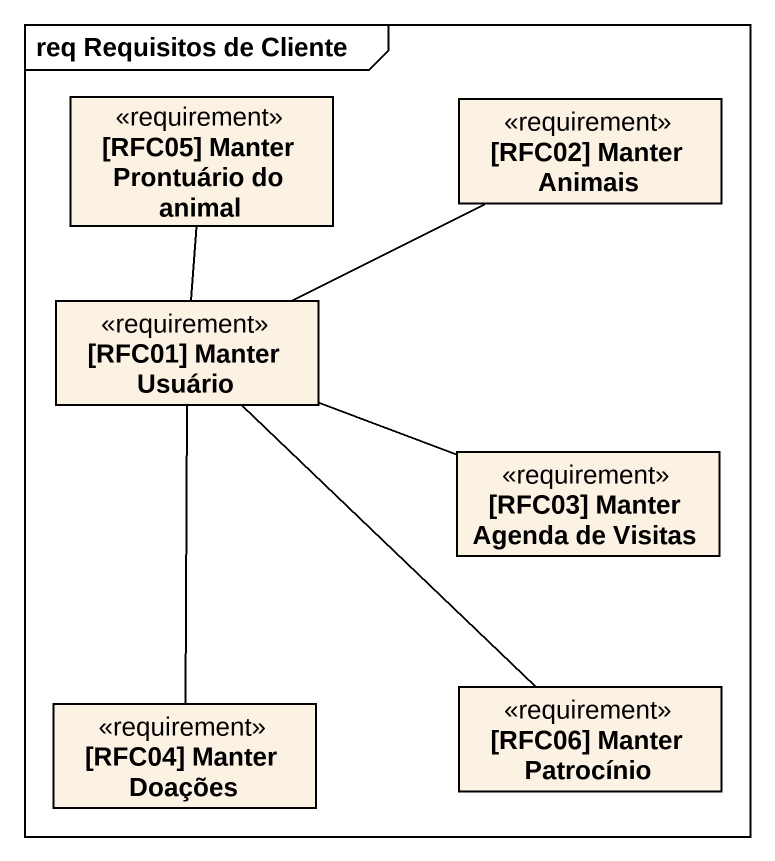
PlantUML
@startuml
mainframe req Requisitos de Cliente
hide circle
hide empty members
class "[RFC05] Manter Prontuário do animal" as RFC05_Manter_Prontuário_do <<requirement>>
class "[RFC02] Manter Animais" as RFC02_Manter_Animais <<requirement>>
class "[RFC01] Manter Usuário" as RFC01_Manter_Usuário <<requirement>>
class "[RFC03] Manter Agenda de Visitas" as RFC03_Manter_Agenda_de <<requirement>>
class "[RFC04] Manter Doações" as RFC04_Manter_Doações <<requirement>>
class "[RFC06] Manter Patrocínio" as RFC06_Manter_Patrocínio <<requirement>>
RFC01_Manter_Usuário -up- RFC05_Manter_Prontuário_do
RFC01_Manter_Usuário -right- RFC02_Manter_Animais
RFC01_Manter_Usuário -right- RFC03_Manter_Agenda_de
RFC01_Manter_Usuário -- RFC04_Manter_Doações
RFC01_Manter_Usuário -- RFC06_Manter_Patrocínio
@enduml
